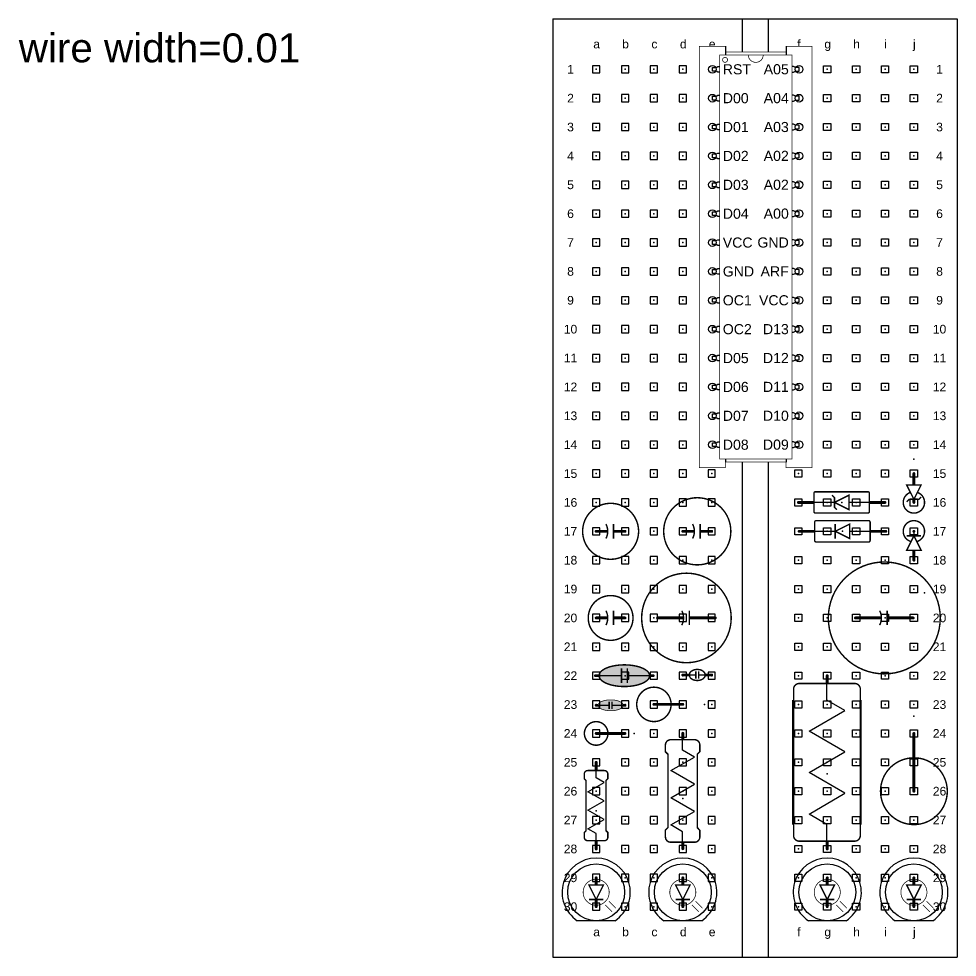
# Model space of a CAD drawing. Header units: inches. Extents: x -2 to 1.25, y -0.18 to 3.08.
import ezdxf
from ezdxf.enums import TextEntityAlignment as Align

# ---------------------------------------------------------------- set-up
doc = ezdxf.new("R2010")
doc.units = ezdxf.units.IN
doc.header["$MEASUREMENT"] = 0
for name, color, linetype in [('21', 251, 'Continuous'), ('23', 178, 'Continuous'), ('51', 251, 'Continuous'), ('breadboard', 7, 'Continuous'), ('tiepoints', 7, 'Continuous')]:
    doc.layers.add(name, color=color, linetype=linetype)
doc.styles.add('Arial', font='arial.ttf')
doc.styles.add('Pins', font='arial.ttf', dxfattribs={"height": 0.05})
doc.styles.get("Standard").update_dxf_attribs({"font": 'arial.ttf'})

# ---------------------------------------------------------------- blocks, each defined once
blk = doc.blocks.new('TiePoint')
at = {"color": 1}
blk.add_lwpolyline([(0.0125, -0.0125), (0.0125, 0.0125), (-0.0125, 0.0125), (-0.0125, -0.0125)], close=True, dxfattribs=at)
at = {"color": 7}
blk.add_point((0, 0), dxfattribs=at)
blk = doc.blocks.new('breadboard (300)')
at = {"layer": 'breadboard', "color": 0}
for p, q in [((-0.15, 3.075), (-0.15, -0.175)), ((-0.15, 3.075), (1.25, 3.075)), ((0.505, 3.075), (0.505, -0.175)), ((0.595, 3.075), (0.595, -0.175)), ((1.25, 3.075), (1.25, -0.175)), ((-0.15, -0.175), (1.25, -0.175))]:
    blk.add_line(p, q, dxfattribs=at)
at = {"layer": 'tiepoints', "color": 0}
for p in [(0, 2.9), (0.1, 2.9), (0.2, 2.9), (0.3, 2.9), (0.4, 2.9), (0, 2.8), (0.1, 2.8), (0.2, 2.8), (0.3, 2.8), (0.4, 2.8), (0, 2.7), (0.1, 2.7), (0.2, 2.7), (0.3, 2.7), (0.4, 2.7), (0, 2.6), (0.1, 2.6), (0.2, 2.6), (0.3, 2.6), (0.4, 2.6), (0, 2.5), (0.1, 2.5), (0.2, 2.5), (0.3, 2.5), (0.4, 2.5), (0, 2.4), (0.1, 2.4), (0.2, 2.4), (0.3, 2.4), (0.4, 2.4), (0, 2.3), (0.1, 2.3), (0.2, 2.3), (0.3, 2.3), (0.4, 2.3), (0, 2.2), (0.1, 2.2), (0.2, 2.2), (0.3, 2.2), (0.4, 2.2), (0, 2.1), (0.1, 2.1), (0.2, 2.1), (0.3, 2.1), (0.4, 2.1), (0, 2), (0.1, 2), (0.2, 2), (0.3, 2), (0.4, 2), (0, 1.9), (0.1, 1.9), (0.2, 1.9), (0.3, 1.9), (0.4, 1.9), (0, 1.8), (0.1, 1.8), (0.2, 1.8), (0.3, 1.8), (0.4, 1.8), (0, 1.7), (0.1, 1.7), (0.2, 1.7), (0.3, 1.7), (0.4, 1.7), (0, 1.6), (0.1, 1.6), (0.2, 1.6), (0.3, 1.6), (0.4, 1.6), (0, 1.5), (0.1, 1.5), (0.2, 1.5), (0.3, 1.5), (0.4, 1.5), (0, 1.4), (0.1, 1.4), (0.2, 1.4), (0.3, 1.4), (0.4, 1.4), (0, 1.3), (0.1, 1.3), (0.2, 1.3), (0.3, 1.3), (0.4, 1.3), (0, 1.2), (0.1, 1.2), (0.2, 1.2), (0.3, 1.2), (0.4, 1.2), (0, 1.1), (0.1, 1.1), (0.2, 1.1), (0.3, 1.1), (0.4, 1.1), (0, 1), (0.1, 1), (0.2, 1), (0.3, 1), (0.4, 1), (0, 0.9), (0.1, 0.9), (0.2, 0.9), (0.3, 0.9), (0.4, 0.9), (0, 0.8), (0.1, 0.8), (0.2, 0.8), (0.3, 0.8), (0.4, 0.8), (0, 0.7), (0.1, 0.7), (0.2, 0.7), (0.3, 0.7), (0.4, 0.7), (0, 0.6), (0.1, 0.6), (0.2, 0.6), (0.3, 0.6), (0.4, 0.6), (0, 0.5), (0.1, 0.5), (0.2, 0.5), (0.3, 0.5), (0.4, 0.5), (0, 0.4), (0.1, 0.4), (0.2, 0.4), (0.3, 0.4), (0.4, 0.4), (0, 0.3), (0.1, 0.3), (0.2, 0.3), (0.3, 0.3), (0.4, 0.3), (0, 0.2), (0.1, 0.2), (0.2, 0.2), (0.3, 0.2), (0.4, 0.2), (0, 0.1), (0.1, 0.1), (0.2, 0.1), (0.3, 0.1), (0.4, 0.1), (0, 0), (0.1, 0), (0.2, 0), (0.3, 0), (0.4, 0)]:
    blk.add_blockref('TiePoint', p, dxfattribs=at)
at = {"layer": 'tiepoints', "color": 0, "xscale": -1}
for p in [(0.7, 2.9), (0.8, 2.9), (0.9, 2.9), (1, 2.9), (1.1, 2.9), (0.7, 2.8), (0.8, 2.8), (0.9, 2.8), (1, 2.8), (1.1, 2.8), (0.7, 2.7), (0.8, 2.7), (0.9, 2.7), (1, 2.7), (1.1, 2.7), (0.7, 2.6), (0.8, 2.6), (0.9, 2.6), (1, 2.6), (1.1, 2.6), (0.7, 2.5), (0.8, 2.5), (0.9, 2.5), (1, 2.5), (1.1, 2.5), (0.7, 2.4), (0.8, 2.4), (0.9, 2.4), (1, 2.4), (1.1, 2.4), (0.7, 2.3), (0.8, 2.3), (0.9, 2.3), (1, 2.3), (1.1, 2.3), (0.7, 2.2), (0.8, 2.2), (0.9, 2.2), (1, 2.2), (1.1, 2.2), (0.7, 2.1), (0.8, 2.1), (0.9, 2.1), (1, 2.1), (1.1, 2.1), (0.7, 2), (0.8, 2), (0.9, 2), (1, 2), (1.1, 2), (0.7, 1.9), (0.8, 1.9), (0.9, 1.9), (1, 1.9), (1.1, 1.9), (0.7, 1.8), (0.8, 1.8), (0.9, 1.8), (1, 1.8), (1.1, 1.8), (0.7, 1.7), (0.8, 1.7), (0.9, 1.7), (1, 1.7), (1.1, 1.7), (0.7, 1.6), (0.8, 1.6), (0.9, 1.6), (1, 1.6), (1.1, 1.6), (0.7, 1.5), (0.8, 1.5), (0.9, 1.5), (1, 1.5), (1.1, 1.5), (0.7, 1.4), (0.8, 1.4), (0.9, 1.4), (1, 1.4), (1.1, 1.4), (0.7, 1.3), (0.8, 1.3), (0.9, 1.3), (1, 1.3), (1.1, 1.3), (0.7, 1.2), (0.8, 1.2), (0.9, 1.2), (1, 1.2), (1.1, 1.2), (0.7, 1.1), (0.8, 1.1), (0.9, 1.1), (1, 1.1), (1.1, 1.1), (0.7, 1), (0.8, 1), (0.9, 1), (1, 1), (1.1, 1), (0.7, 0.9), (0.8, 0.9), (0.9, 0.9), (1, 0.9), (1.1, 0.9), (0.7, 0.8), (0.8, 0.8), (0.9, 0.8), (1, 0.8), (1.1, 0.8), (0.7, 0.7), (0.8, 0.7), (0.9, 0.7), (1, 0.7), (1.1, 0.7), (0.7, 0.6), (0.8, 0.6), (0.9, 0.6), (1, 0.6), (1.1, 0.6), (0.7, 0.5), (0.8, 0.5), (0.9, 0.5), (1, 0.5), (1.1, 0.5), (0.7, 0.4), (0.8, 0.4), (0.9, 0.4), (1, 0.4), (1.1, 0.4), (0.7, 0.3), (0.8, 0.3), (0.9, 0.3), (1, 0.3), (1.1, 0.3), (0.7, 0.2), (0.8, 0.2), (0.9, 0.2), (1, 0.2), (1.1, 0.2), (0.7, 0.1), (0.8, 0.1), (0.9, 0.1), (1, 0.1), (1.1, 0.1), (0.7, 0), (0.8, 0), (0.9, 0), (1, 0), (1.1, 0)]:
    blk.add_blockref('TiePoint', p, dxfattribs=at)
at = {"layer": 'breadboard', "color": 254, "style": 'Pins'}
for s, p in [('a', (0.00156, 2.98744)), ('b', (0.10156, 2.98744)), ('c', (0.20156, 2.98744)), ('d', (0.30156, 2.98744)), ('e', (0.40156, 2.98744)), ('f', (0.70156, 2.98744)), ('g', (0.80156, 2.98744)), ('h', (0.90156, 2.98744)), ('i', (1.00156, 2.98744)), ('j', (1.10156, 2.98744)), ('1', (-0.0888, 2.90005)), ('1', (1.1888, 2.90005)), ('2', (-0.0888, 2.80005)), ('2', (1.1888, 2.80005)), ('3', (-0.0888, 2.70005)), ('3', (1.1888, 2.70005)), ('4', (-0.0888, 2.60005)), ('4', (1.1888, 2.60005)), ('5', (-0.0888, 2.50005)), ('5', (1.1888, 2.50005)), ('6', (-0.0888, 2.40005)), ('6', (1.1888, 2.40005)), ('7', (-0.0888, 2.30005)), ('7', (1.1888, 2.30005)), ('8', (-0.0888, 2.20005)), ('8', (1.1888, 2.20005)), ('9', (-0.0888, 2.10005)), ('9', (1.1888, 2.10005)), ('10', (-0.0888, 2.00005)), ('10', (1.1888, 2.00005)), ('11', (-0.0888, 1.90005)), ('11', (1.1888, 1.90005)), ('12', (-0.0888, 1.80005)), ('12', (1.1888, 1.80005)), ('13', (-0.0888, 1.70005)), ('13', (1.1888, 1.70005)), ('14', (-0.0888, 1.60005)), ('14', (1.1888, 1.60005)), ('15', (-0.0888, 1.50005)), ('15', (1.1888, 1.50005)), ('16', (-0.0888, 1.40005)), ('16', (1.1888, 1.40005)), ('17', (-0.0888, 1.30005)), ('17', (1.1888, 1.30005)), ('18', (-0.0888, 1.20005)), ('18', (1.1888, 1.20005)), ('19', (-0.0888, 1.10005)), ('19', (1.1888, 1.10005)), ('20', (-0.0888, 1.00005)), ('20', (1.1888, 1.00005)), ('21', (-0.0888, 0.90005)), ('21', (1.1888, 0.90005)), ('22', (-0.0888, 0.80005)), ('22', (1.1888, 0.80005)), ('23', (-0.0888, 0.70005)), ('23', (1.1888, 0.70005)), ('24', (-0.0888, 0.60005)), ('24', (1.1888, 0.60005)), ('25', (-0.0888, 0.50005)), ('25', (1.1888, 0.50005)), ('26', (-0.0888, 0.40005)), ('26', (1.1888, 0.40005)), ('27', (-0.0888, 0.30005)), ('27', (1.1888, 0.30005)), ('28', (-0.0888, 0.20005)), ('28', (1.1888, 0.20005)), ('29', (-0.0888, 0.10005)), ('29', (1.1888, 0.10005)), ('30', (-0.0888, 0.00005)), ('30', (1.1888, 0.00005)), ('a', (0.00156, -0.08744)), ('b', (0.10156, -0.08744)), ('c', (0.20156, -0.08744)), ('d', (0.30156, -0.08744)), ('e', (0.40156, -0.08744)), ('f', (0.70156, -0.08744)), ('g', (0.80156, -0.08744)), ('h', (0.90156, -0.08744)), ('i', (1.00156, -0.08744)), ('j', (1.10156, -0.08744))]:
    blk.add_text(s, height=0.03, dxfattribs=at).set_placement(p, align=Align.MIDDLE_CENTER)
blk = doc.blocks.new('LED_Blue')
at = {"color": 5}
blk.add_line((-0.0484, -0.0653), (-0.0484, 0.0653), dxfattribs=at)
at = {"const_width": 0.0025}
for points in [[(0.0049, 0, -1), (0.0951, 0)], [(0.0049, 0, 1), (0.0951, 0)]]:
    blk.add_lwpolyline(points, format="xyb", dxfattribs=at)
at = {"const_width": 0.005}
for points in [[(-0.0025, 0, 1), (0.0025, 0, 1)], [(0.0975, 0, 1), (0.1025, 0, 1)]]:
    blk.add_lwpolyline(points, format="xyb", close=True, dxfattribs=at)
for points in [[(0.0063, -0.0312, 0.0025, 0.0025, 0), (-0.0125, -0.05, 0.0075, 0, 0), (-0.0187, -0.0562, 0.0025, 0.0025, 0)], [(0.0187, -0.0438, 0.0025, 0.0025, 0), (0, -0.0625, 0.0075, 0, 0), (-0.0062, -0.0687, 0.0025, 0.0025, 0)]]:
    blk.add_lwpolyline(points, format="xyseb")
at = {"color": 5}
blk.add_circle((0.05, 0), 0.0984, dxfattribs=at)
blk.add_arc((0.05, 0), 0.1181, 213.5573, 146.4427, dxfattribs=at)
at = {"layer": '21'}
for points, const_width in [([(0, 0), (0.025, 0)], 0.01), ([(0.025, 0.025), (0.025, -0.025)], 0.005), ([(0.075, 0), (0.1, 0)], 0.01)]:
    blk.add_lwpolyline(points, dxfattribs=dict(at, const_width=const_width))
at = {"layer": '21', "const_width": 0.005}
blk.add_lwpolyline([(0.025, 0), (0.075, 0.025), (0.075, -0.025)], close=True, dxfattribs=at)
blk = doc.blocks.new('LED_Clear')
at = {"color": 7}
blk.add_line((-0.0484, -0.0653), (-0.0484, 0.0653), dxfattribs=at)
at = {"const_width": 0.0025}
for points in [[(0.0049, 0, -1), (0.0951, 0)], [(0.0049, 0, 1), (0.0951, 0)]]:
    blk.add_lwpolyline(points, format="xyb", dxfattribs=at)
at = {"const_width": 0.005}
for points in [[(-0.0025, 0, 1), (0.0025, 0, 1)], [(0.0975, 0, 1), (0.1025, 0, 1)]]:
    blk.add_lwpolyline(points, format="xyb", close=True, dxfattribs=at)
for points in [[(0.0063, -0.0312, 0.0025, 0.0025, 0), (-0.0125, -0.05, 0.0075, 0, 0), (-0.0187, -0.0562, 0.0025, 0.0025, 0)], [(0.0187, -0.0438, 0.0025, 0.0025, 0), (0, -0.0625, 0.0075, 0, 0), (-0.0062, -0.0687, 0.0025, 0.0025, 0)]]:
    blk.add_lwpolyline(points, format="xyseb")
at = {"color": 7}
blk.add_circle((0.05, 0), 0.0984, dxfattribs=at)
blk.add_arc((0.05, 0), 0.1181, 213.5573, 146.4427, dxfattribs=at)
at = {"layer": '21'}
for points, const_width in [([(0, 0), (0.025, 0)], 0.01), ([(0.025, 0.025), (0.025, -0.025)], 0.005), ([(0.075, 0), (0.1, 0)], 0.01)]:
    blk.add_lwpolyline(points, dxfattribs=dict(at, const_width=const_width))
at = {"layer": '21', "const_width": 0.005}
blk.add_lwpolyline([(0.025, 0), (0.075, 0.025), (0.075, -0.025)], close=True, dxfattribs=at)
blk = doc.blocks.new('LED_Green')
at = {"color": 94}
blk.add_line((-0.0484, -0.0653), (-0.0484, 0.0653), dxfattribs=at)
at = {"const_width": 0.0025}
for points in [[(0.0049, 0, -1), (0.0951, 0)], [(0.0049, 0, 1), (0.0951, 0)]]:
    blk.add_lwpolyline(points, format="xyb", dxfattribs=at)
at = {"const_width": 0.005}
for points in [[(-0.0025, 0, 1), (0.0025, 0, 1)], [(0.0975, 0, 1), (0.1025, 0, 1)]]:
    blk.add_lwpolyline(points, format="xyb", close=True, dxfattribs=at)
for points in [[(0.0063, -0.0312, 0.0025, 0.0025, 0), (-0.0125, -0.05, 0.0075, 0, 0), (-0.0187, -0.0562, 0.0025, 0.0025, 0)], [(0.0187, -0.0438, 0.0025, 0.0025, 0), (0, -0.0625, 0.0075, 0, 0), (-0.0062, -0.0687, 0.0025, 0.0025, 0)]]:
    blk.add_lwpolyline(points, format="xyseb")
at = {"color": 94}
blk.add_circle((0.05, 0), 0.0984, dxfattribs=at)
blk.add_arc((0.05, 0), 0.1181, 213.5573, 146.4427, dxfattribs=at)
at = {"layer": '21'}
for points, const_width in [([(0, 0), (0.025, 0)], 0.01), ([(0.025, 0.025), (0.025, -0.025)], 0.005), ([(0.075, 0), (0.1, 0)], 0.01)]:
    blk.add_lwpolyline(points, dxfattribs=dict(at, const_width=const_width))
at = {"layer": '21', "const_width": 0.005}
blk.add_lwpolyline([(0.025, 0), (0.075, 0.025), (0.075, -0.025)], close=True, dxfattribs=at)
blk = doc.blocks.new('LED_Red')
at = {"color": 1}
blk.add_line((-0.0484, -0.0653), (-0.0484, 0.0653), dxfattribs=at)
at = {"const_width": 0.0025}
for points in [[(0.0049, 0, -1), (0.0951, 0)], [(0.0049, 0, 1), (0.0951, 0)]]:
    blk.add_lwpolyline(points, format="xyb", dxfattribs=at)
at = {"const_width": 0.005}
for points in [[(-0.0025, 0, 1), (0.0025, 0, 1)], [(0.0975, 0, 1), (0.1025, 0, 1)]]:
    blk.add_lwpolyline(points, format="xyb", close=True, dxfattribs=at)
for points in [[(0.0063, -0.0312, 0.0025, 0.0025, 0), (-0.0125, -0.05, 0.0075, 0, 0), (-0.0187, -0.0562, 0.0025, 0.0025, 0)], [(0.0187, -0.0438, 0.0025, 0.0025, 0), (0, -0.0625, 0.0075, 0, 0), (-0.0062, -0.0687, 0.0025, 0.0025, 0)]]:
    blk.add_lwpolyline(points, format="xyseb")
at = {"color": 1}
blk.add_circle((0.05, 0), 0.0984, dxfattribs=at)
blk.add_arc((0.05, 0), 0.1181, 213.5573, 146.4427, dxfattribs=at)
at = {"layer": '21'}
for points, const_width in [([(0, 0), (0.025, 0)], 0.01), ([(0.025, 0.025), (0.025, -0.025)], 0.005), ([(0.075, 0), (0.1, 0)], 0.01)]:
    blk.add_lwpolyline(points, dxfattribs=dict(at, const_width=const_width))
at = {"layer": '21', "const_width": 0.005}
blk.add_lwpolyline([(0.025, 0), (0.075, 0.025), (0.075, -0.025)], close=True, dxfattribs=at)
blk = doc.blocks.new('resistor_0.25W')
at = {"linetype": 'ByBlock', "const_width": 0.005}
for points in [[(-0.0025, 0, 1), (0.0025, 0, 1)], [(0.2975, 0, 1), (0.3025, 0, 1)]]:
    blk.add_lwpolyline(points, format="xyb", close=True, dxfattribs=at)
at = {"linetype": 'ByBlock'}
blk.add_lwpolyline([(0.026, 0.0005), (0.0533, 0.0005), (0.0694, 0.0284), (0.1017, -0.0275), (0.1339, 0.0284), (0.1661, -0.0275), (0.1983, 0.0284), (0.2306, -0.0275), (0.2467, 0.0005), (0.274, 0.0005)], dxfattribs=at)
at = {"layer": '21', "const_width": 0.005}
blk.add_lwpolyline([(0.0285, 0.0005), (0.0285, -0.028, 0.414214), (0.0409, -0.0404), (0.057, -0.0404), (0.0632, -0.0342), (0.2368, -0.0342), (0.243, -0.0404), (0.2591, -0.0404, 0.414214), (0.2715, -0.028), (0.2715, 0.0005), (0.2715, 0.0289, 0.414214), (0.2591, 0.0413), (0.243, 0.0413), (0.2368, 0.0351), (0.0632, 0.0351), (0.057, 0.0413), (0.0409, 0.0413, 0.414214), (0.0285, 0.0289)], format="xyb", close=True, dxfattribs=at)
at = {"layer": '23'}
blk.add_point((0.1321, 0), dxfattribs=at)
at = {"layer": '51', "const_width": 0.01}
for points in [[(0, 0), (0.026, 0)], [(0.3, 0), (0.274, 0)]]:
    blk.add_lwpolyline(points, dxfattribs=at)
blk = doc.blocks.new('resistor_0.5W')
at = {"linetype": 'ByBlock'}
blk.add_lwpolyline([(0.0196, 0.0007), (0.0596, 0.0007), (0.0831, 0.0414), (0.1302, -0.0401), (0.1772, 0.0414), (0.2243, -0.0401), (0.2713, 0.0414), (0.3184, -0.0401), (0.3419, 0.0007), (0.3818, 0.0007)], dxfattribs=at)
at = {"linetype": 'ByBlock', "const_width": 0.005}
for points in [[(-0.0018, 0, 1), (0.0032, 0, 1)], [(0.3982, 0, 1), (0.4032, 0, 1)]]:
    blk.add_lwpolyline(points, format="xyb", close=True, dxfattribs=at)
at = {"layer": '21', "const_width": 0.005}
blk.add_lwpolyline([(0.0233, 0.0007), (0.0233, -0.0408, 0.414214), (0.0414, -0.0589), (0.0649, -0.0589), (0.074, -0.0499), (0.3275, -0.0499), (0.3366, -0.0589), (0.3601, -0.0589, 0.414214), (0.3782, -0.0408), (0.3782, 0.0007), (0.3782, 0.0421, 0.414214), (0.3601, 0.0602), (0.3366, 0.0602), (0.3275, 0.0512), (0.074, 0.0512), (0.0649, 0.0602), (0.0414, 0.0602, 0.414214), (0.0233, 0.0421)], format="xyb", close=True, dxfattribs=at)
at = {"layer": '23'}
blk.add_point((0.1746, 0), dxfattribs=at)
at = {"layer": '51', "const_width": 0.01}
for points in [[(0.0007, 0), (0.0233, 0)], [(0.4007, 0), (0.3782, 0)]]:
    blk.add_lwpolyline(points, dxfattribs=at)
blk = doc.blocks.new('resistor_2.0W')
at = {"linetype": 'ByBlock'}
for p, q in [((0.0852, 0.1191), (0.5148, 0.1191)), ((0.0852, -0.1171), (0.5148, -0.1171))]:
    blk.add_line(p, q, dxfattribs=at)
at = {"linetype": 'ByBlock', "const_width": 0.005}
for points in [[(0.0269, -0.0946, 0.414214), (0.0469, -0.1146), (0.5531, -0.1146, 0.414214), (0.5731, -0.0946), (0.5731, 0.0966, 0.414214), (0.5531, 0.1166), (0.0469, 0.1166, 0.414214), (0.0269, 0.0966)], [(-0.0025, 0, 1), (0.0025, 0, 1)], [(0.5975, 0, 1), (0.6025, 0, 1)]]:
    blk.add_lwpolyline(points, format="xyb", close=True, dxfattribs=at)
at = {"linetype": 'ByBlock'}
blk.add_lwpolyline([(0.0244, 0.001), (0.0852, 0.001), (0.121, 0.063), (0.1926, -0.061), (0.2642, 0.063), (0.3358, -0.061), (0.4074, 0.063), (0.479, -0.061), (0.5148, 0.001), (0.5756, 0.001)], dxfattribs=at)
at = {"layer": '23'}
blk.add_point((0.2602, 0), dxfattribs=at)
at = {"layer": '51', "const_width": 0.01}
for points in [[(0, 0), (0.0269, 0)], [(0.6, 0), (0.5731, 0)]]:
    blk.add_lwpolyline(points, dxfattribs=at)
blk = doc.blocks.new('resistor_0.25_end')
at = {"linetype": 'ByBlock', "const_width": 0.005}
for points in [[(0, -0.0408, 1), (0, 0.0408, 1)], [(-0.0025, 0, 1), (0.0025, 0, 1)], [(0.0975, 0, 1), (0.1025, 0, 1)]]:
    blk.add_lwpolyline(points, format="xyb", close=True, dxfattribs=at)
at = {"layer": '23'}
blk.add_point((0.1321, 0), dxfattribs=at)
at = {"layer": '51', "const_width": 0.01}
blk.add_lwpolyline([(0.1, 0), (0, 0)], dxfattribs=at)
blk = doc.blocks.new('resistor_0.5W_end')
at = {"linetype": 'ByBlock', "const_width": 0.005}
for points in [[(-0.0001, -0.0589, 1), (-0.0001, 0.0602, 1)], [(-0.0026, 0.0007, 1), (0.0024, 0.0007, 1)], [(0.0974, 0.0007, 1), (0.1024, 0.0007, 1)]]:
    blk.add_lwpolyline(points, format="xyb", close=True, dxfattribs=at)
at = {"layer": '23'}
blk.add_point((0.1746, 0), dxfattribs=at)
at = {"layer": '51', "const_width": 0.01}
blk.add_lwpolyline([(0.0999, 0.0007), (-0.0001, 0.0007)], dxfattribs=at)
blk = doc.blocks.new('resistor_2.0W_end')
at = {"linetype": 'ByBlock', "const_width": 0.005}
for points in [[(0, -0.1156, 1), (0, 0.1156, 1)], [(-0.0025, 0, 1), (0.0025, 0, 1)], [(0.1975, 0, 1), (0.2025, 0, 1)]]:
    blk.add_lwpolyline(points, format="xyb", close=True, dxfattribs=at)
at = {"layer": '23'}
blk.add_point((0.2602, 0), dxfattribs=at)
at = {"layer": '51', "const_width": 0.01}
blk.add_lwpolyline([(0.2, 0), (0, 0)], dxfattribs=at)
blk = doc.blocks.new('Capacitor_Ceramic_Small')
at = {"linetype": 'ByBlock', "const_width": 0.005}
for points in [[(-0.0025, 0, 1), (0.0025, 0, 1)], [(0.0225, 0, 0.075988), (0.023, -0.0031, 0.04449), (0.025, -0.008, 0.078324), (0.0272, -0.0109, 0.061118), (0.0309, -0.0138), (0.0309, -0.0138, 0.035936), (0.0363, -0.0167, 0.057502), (0.04, -0.0179, 0.014904), (0.0468, -0.019, 0.032635), (0.05, -0.0192, 0.032635), (0.0549, -0.0188, 0.030942), (0.06, -0.0179, 0.041434), (0.0645, -0.0163, 0.0375), (0.0691, -0.0138, 0.051829), (0.0722, -0.0114, 0.046097), (0.075, -0.008, 0.076712), (0.0769, -0.0042, 0.075988), (0.0775, 0, 0.075988), (0.0769, 0.0042, 0.076712), (0.075, 0.008, 0.046097), (0.0722, 0.0114, 0.051829), (0.0691, 0.0138, 0.0375), (0.0645, 0.0163, 0.041434), (0.06, 0.0179, 0.030942), (0.0549, 0.0188, 0.032635), (0.05, 0.0192, 0.032635), (0.0468, 0.019, 0.014904), (0.04, 0.0179, 0.057502), (0.0363, 0.0167, 0.035936), (0.0309, 0.0138), (0.0309, 0.0138, 0.061118), (0.0272, 0.0109, 0.078324), (0.025, 0.008, 0.04449), (0.023, 0.0031, 0.075988)], [(0.0975, 0, 1), (0.1025, 0, 1)]]:
    blk.add_lwpolyline(points, format="xyb", close=True, dxfattribs=at)
for points in [[(0.0225, 0), (0.045, 0)], [(0.0779, 0), (0.0554, 0)]]:
    blk.add_lwpolyline(points, dxfattribs=at)
at = {"layer": '21', "const_width": 0.005}
for points in [[(0.045, -0.0125), (0.045, 0.0125)], [(0.055, -0.0125), (0.055, 0.0125)]]:
    blk.add_lwpolyline(points, dxfattribs=at)
at = {"layer": '51', "const_width": 0.01}
for points in [[(0.0225, 0), (0, 0)], [(0.1, 0), (0.0775, 0)]]:
    blk.add_lwpolyline(points, dxfattribs=at)
blk = doc.blocks.new('Capacitor_Ceramic_Medium')
at = {"linetype": 'ByBlock'}
h = blk.add_hatch(color=256, dxfattribs=at)
h.set_gradient(color1=(204, 153, 0), color2=(204, 153, 0))
edge = h.paths.add_edge_path()
edge.add_arc((0.0151, 0), 0.00884, 180, 201.818)
edge.add_arc((0.0159, 0.0003), 0.00971, 201.818, 222.6196)
edge.add_arc((0.0353, 0.0182), 0.0361, 222.6196, 227.7217)
edge.add_arc((0.0192, 0.0005), 0.0121, 227.7217, 236.5255)
edge.add_arc((0.0422, 0.0353), 0.0539, 236.5255, 240.9992)
edge.add_arc((0.0289, 0.0112), 0.0264, 240.9992, 247.3943)
edge.add_arc((0.0513, 0.0652), 0.0848, 247.3943, 250.0798)
edge.add_arc((0.0356, 0.0216), 0.0384, 250.0798, 254.069)
edge.add_arc((0.053, 0.0828), 0.1022, 254.069, 256.041)
edge.add_arc((0.0455, 0.0524), 0.0707, 256.041, 258.4109)
edge.add_arc((0.0438, 0.0441), 0.0623, 258.4109, 260.6629)
edge.add_arc((0.0591, 0.1375), 0.157, 260.6629, 262.0817)
edge.add_arc((0.0478, 0.0561), 0.0748, 262.0817, 266.4221)
edge.add_arc((0.05, 0.0913), 0.11, 266.4221, 270)
edge.add_arc((0.05, 0.0913), 0.11, 270, 273.5779)
edge.add_arc((0.0522, 0.0561), 0.0748, 273.5779, 277.9183)
edge.add_arc((0.0409, 0.1375), 0.157, 277.9183, 279.3371)
edge.add_arc((0.0562, 0.0441), 0.0623, 279.3371, 281.5891)
edge.add_arc((0.0545, 0.0524), 0.0707, 281.5891, 283.959)
edge.add_arc((0.047, 0.0828), 0.1022, 283.959, 285.931)
edge.add_arc((0.0644, 0.0216), 0.0384, 285.931, 289.9202)
edge.add_arc((0.0487, 0.0652), 0.0848, 289.9202, 292.6057)
edge.add_arc((0.0711, 0.0112), 0.0264, 292.6057, 299.0008)
edge.add_arc((0.0578, 0.0353), 0.0539, 299.0008, 303.4745)
edge.add_arc((0.0808, 0.0005), 0.0121, 303.4745, 312.2783)
edge.add_arc((0.0647, 0.0182), 0.0361, 312.2783, 317.3804)
edge.add_arc((0.0841, 0.0003), 0.00971, 317.3804, 338.182)
edge.add_arc((0.0849, 0), 0.00884, 338.182, 360)
edge.add_arc((0.0849, 0), 0.00884, 360, 381.818)
edge.add_arc((0.0841, -0.0003), 0.00971, 21.818, 42.6196)
edge.add_arc((0.0647, -0.0182), 0.0361, 42.6196, 47.7217)
edge.add_arc((0.0808, -0.0005), 0.0121, 47.7217, 56.5255)
edge.add_arc((0.0578, -0.0353), 0.0539, 56.5255, 60.9992)
edge.add_arc((0.0711, -0.0112), 0.0264, 60.9992, 67.3943)
edge.add_arc((0.0487, -0.0652), 0.0848, 67.3943, 70.0798)
edge.add_arc((0.0644, -0.0216), 0.0384, 70.0798, 74.069)
edge.add_arc((0.047, -0.0828), 0.1022, 74.069, 76.041)
edge.add_arc((0.0545, -0.0524), 0.0707, 76.041, 78.4109)
edge.add_arc((0.0562, -0.0441), 0.0623, 78.4109, 80.6629)
edge.add_arc((0.0409, -0.1375), 0.157, 80.6629, 82.0817)
edge.add_arc((0.0522, -0.0561), 0.0748, 82.0817, 86.4221)
edge.add_arc((0.05, -0.0913), 0.11, 86.4221, 90)
edge.add_arc((0.05, -0.0913), 0.11, 90, 93.5779)
edge.add_arc((0.0478, -0.0561), 0.0748, 93.5779, 97.9183)
edge.add_arc((0.0591, -0.1375), 0.157, 97.9183, 99.3371)
edge.add_arc((0.0438, -0.0441), 0.0623, 99.3371, 101.5891)
edge.add_arc((0.0455, -0.0524), 0.0707, 101.5891, 103.959)
edge.add_arc((0.053, -0.0828), 0.1022, 103.959, 105.931)
edge.add_arc((0.0356, -0.0216), 0.0384, 105.931, 109.9202)
edge.add_arc((0.0513, -0.0652), 0.0848, 109.9202, 112.6057)
edge.add_arc((0.0289, -0.0112), 0.0264, 112.6057, 119.0008)
edge.add_arc((0.0422, -0.0353), 0.0539, 119.0008, 123.4745)
edge.add_arc((0.0192, -0.0005), 0.0121, 123.4745, 132.2783)
edge.add_arc((0.0353, -0.0182), 0.0361, 132.2783, 137.3804)
edge.add_arc((0.0159, -0.0003), 0.00971, 137.3804, 158.182)
edge.add_arc((0.0151, 0), 0.00884, 158.182, 180)
for points, const_width in [([(-0.0025, 0, 1), (0.0025, 0, 1)], 0.005), ([(0.0062, 0, 0.095488), (0.0069, -0.0033, 0.091014), (0.0088, -0.0062, 0.022266), (0.011, -0.0085, 0.038433), (0.0125, -0.0097, 0.019523), (0.0161, -0.0118, 0.027911), (0.0187, -0.0131, 0.011718), (0.0225, -0.0146, 0.017408), (0.025, -0.0154, 0.008605), (0.0284, -0.0163, 0.010341), (0.0312, -0.0169, 0.009827), (0.0337, -0.0174, 0.00619), (0.0375, -0.018, 0.018941), (0.0431, -0.0185, 0.015613), (0.05, -0.0187, 0.015613), (0.0569, -0.0185, 0.018941), (0.0625, -0.018, 0.00619), (0.0663, -0.0174, 0.009827), (0.0688, -0.0169, 0.010341), (0.0716, -0.0163, 0.008605), (0.075, -0.0154, 0.017408), (0.0775, -0.0146, 0.011718), (0.0812, -0.0131, 0.027911), (0.0839, -0.0118, 0.019523), (0.0875, -0.0097, 0.038433), (0.089, -0.0085, 0.022266), (0.0912, -0.0062, 0.091014), (0.0931, -0.0033, 0.095488), (0.0938, 0, 0.095488), (0.0931, 0.0033, 0.091014), (0.0912, 0.0062, 0.022266), (0.089, 0.0085, 0.038433), (0.0875, 0.0097, 0.019523), (0.0839, 0.0118, 0.027911), (0.0812, 0.0131, 0.011718), (0.0775, 0.0146, 0.017408), (0.075, 0.0154, 0.008605), (0.0716, 0.0163, 0.010341), (0.0688, 0.0169, 0.009827), (0.0663, 0.0174, 0.00619), (0.0625, 0.018, 0.018941), (0.0569, 0.0185, 0.015613), (0.05, 0.0187, 0.015613), (0.0431, 0.0185, 0.018941), (0.0375, 0.018, 0.00619), (0.0337, 0.0174, 0.009827), (0.0312, 0.0169, 0.010341), (0.0284, 0.0163, 0.008605), (0.025, 0.0154, 0.017408), (0.0225, 0.0146, 0.011718), (0.0187, 0.0131, 0.027911), (0.0161, 0.0118, 0.019523), (0.0125, 0.0097, 0.038433), (0.011, 0.0085, 0.022266), (0.0088, 0.0062, 0.091014), (0.0069, 0.0033, 0.095488)], 0.0025), ([(0.0975, 0, 1), (0.1025, 0, 1)], 0.005)]:
    blk.add_lwpolyline(points, format="xyb", close=True, dxfattribs=dict(at, const_width=const_width))
for points in [[(0.0062, 0, 0.005, 0.005, 0), (0.045, 0, 0.005, 0.005, 0)], [(0.055, 0, 0.005, 0.005, 0), (0.0938, 0, 0.005, 0.005, 0)]]:
    blk.add_lwpolyline(points, format="xyseb", dxfattribs=at)
at = {"layer": '21', "const_width": 0.005}
for points in [[(0.045, -0.0125), (0.045, 0.0125)], [(0.055, -0.0125), (0.055, 0.0125)]]:
    blk.add_lwpolyline(points, dxfattribs=at)
at = {"layer": '51', "const_width": 0.01}
for points in [[(0.0062, 0), (0, 0)], [(0.1, 0), (0.0938, 0)]]:
    blk.add_lwpolyline(points, dxfattribs=at)
blk = doc.blocks.new('Capacitor_Ceramic_Large')
at = {"linetype": 'ByBlock'}
h = blk.add_hatch(color=256, dxfattribs=at)
h.set_gradient(color1=(204, 153, 0), color2=(204, 153, 0))
edge = h.paths.add_edge_path()
edge.add_arc((0.0302, 0), 0.0177, 180, 201.818)
edge.add_arc((0.0318, 0.0006), 0.0194, 201.818, 222.6196)
edge.add_arc((0.0706, 0.0364), 0.0722, 222.6196, 227.7217)
edge.add_arc((0.0384, 0.0009), 0.0243, 227.7217, 236.5255)
edge.add_arc((0.0845, 0.0706), 0.1078, 236.5255, 240.9992)
edge.add_arc((0.0578, 0.0225), 0.0528, 240.9992, 247.3943)
edge.add_arc((0.1027, 0.1303), 0.1696, 247.3943, 250.0798)
edge.add_arc((0.0711, 0.0432), 0.0769, 250.0798, 254.069)
edge.add_arc((0.1061, 0.1657), 0.2043, 254.069, 256.041)
edge.add_arc((0.0909, 0.1047), 0.1415, 256.041, 258.4109)
edge.add_arc((0.0875, 0.0882), 0.1246, 258.4109, 260.6629)
edge.add_arc((0.1182, 0.275), 0.3139, 260.6629, 262.0817)
edge.add_arc((0.0956, 0.1122), 0.1495, 262.0817, 266.4221)
edge.add_arc((0.1, 0.1825), 0.22, 266.4221, 270)
edge.add_arc((0.1, 0.1825), 0.22, 270, 273.5779)
edge.add_arc((0.1044, 0.1122), 0.1495, 273.5779, 277.9183)
edge.add_arc((0.0818, 0.275), 0.3139, 277.9183, 279.3371)
edge.add_arc((0.1125, 0.0882), 0.1246, 279.3371, 281.5891)
edge.add_arc((0.1091, 0.1047), 0.1415, 281.5891, 283.959)
edge.add_arc((0.0939, 0.1657), 0.2043, 283.959, 285.931)
edge.add_arc((0.1289, 0.0432), 0.0769, 285.931, 289.9202)
edge.add_arc((0.0973, 0.1303), 0.1696, 289.9202, 292.6057)
edge.add_arc((0.1422, 0.0225), 0.0528, 292.6057, 299.0008)
edge.add_arc((0.1155, 0.0706), 0.1078, 299.0008, 303.4745)
edge.add_arc((0.1616, 0.0009), 0.0243, 303.4745, 312.2783)
edge.add_arc((0.1294, 0.0364), 0.0722, 312.2783, 317.3804)
edge.add_arc((0.1682, 0.0006), 0.0194, 317.3804, 338.182)
edge.add_arc((0.1698, 0), 0.0177, 338.182, 360)
edge.add_arc((0.1698, 0), 0.0177, 360, 381.818)
edge.add_arc((0.1682, -0.0006), 0.0194, 21.818, 42.6196)
edge.add_arc((0.1294, -0.0364), 0.0722, 42.6196, 47.7217)
edge.add_arc((0.1616, -0.0009), 0.0243, 47.7217, 56.5255)
edge.add_arc((0.1155, -0.0706), 0.1078, 56.5255, 60.9992)
edge.add_arc((0.1422, -0.0225), 0.0528, 60.9992, 67.3943)
edge.add_arc((0.0973, -0.1303), 0.1696, 67.3943, 70.0798)
edge.add_arc((0.1289, -0.0432), 0.0769, 70.0798, 74.069)
edge.add_arc((0.0939, -0.1657), 0.2043, 74.069, 76.041)
edge.add_arc((0.1091, -0.1047), 0.1415, 76.041, 78.4109)
edge.add_arc((0.1125, -0.0882), 0.1246, 78.4109, 80.6629)
edge.add_arc((0.0818, -0.275), 0.3139, 80.6629, 82.0817)
edge.add_arc((0.1044, -0.1122), 0.1495, 82.0817, 86.4221)
edge.add_arc((0.1, -0.1825), 0.22, 86.4221, 90)
edge.add_arc((0.1, -0.1825), 0.22, 90, 93.5779)
edge.add_arc((0.0956, -0.1122), 0.1495, 93.5779, 97.9183)
edge.add_arc((0.1182, -0.275), 0.3139, 97.9183, 99.3371)
edge.add_arc((0.0875, -0.0882), 0.1246, 99.3371, 101.5891)
edge.add_arc((0.0909, -0.1047), 0.1415, 101.5891, 103.959)
edge.add_arc((0.1061, -0.1657), 0.2043, 103.959, 105.931)
edge.add_arc((0.0711, -0.0432), 0.0769, 105.931, 109.9202)
edge.add_arc((0.1027, -0.1303), 0.1696, 109.9202, 112.6057)
edge.add_arc((0.0578, -0.0225), 0.0528, 112.6057, 119.0008)
edge.add_arc((0.0845, -0.0706), 0.1078, 119.0008, 123.4745)
edge.add_arc((0.0384, -0.0009), 0.0243, 123.4745, 132.2783)
edge.add_arc((0.0706, -0.0364), 0.0722, 132.2783, 137.3804)
edge.add_arc((0.0318, -0.0006), 0.0194, 137.3804, 158.182)
edge.add_arc((0.0302, 0), 0.0177, 158.182, 180)
at = {"linetype": 'ByBlock', "const_width": 0.005}
for points in [[(0.0125, 0, 0.095488), (0.0138, -0.0066, 0.091014), (0.0175, -0.0125, 0.022266), (0.0221, -0.017, 0.038433), (0.025, -0.0193, 0.019523), (0.0322, -0.0237, 0.027911), (0.0375, -0.0262, 0.011718), (0.0449, -0.0291, 0.017408), (0.05, -0.0308, 0.008605), (0.0568, -0.0326, 0.010341), (0.0625, -0.0339, 0.009827), (0.0673, -0.0348, 0.00619), (0.075, -0.0359, 0.018941), (0.0863, -0.0371, 0.015613), (0.1, -0.0375, 0.015613), (0.1137, -0.0371, 0.018941), (0.125, -0.0359, 0.00619), (0.1327, -0.0348, 0.009827), (0.1375, -0.0339, 0.010341), (0.1432, -0.0326, 0.008605), (0.15, -0.0308, 0.017408), (0.1551, -0.0291, 0.011718), (0.1625, -0.0262, 0.027911), (0.1678, -0.0237, 0.019523), (0.175, -0.0193, 0.038433), (0.1779, -0.017, 0.022266), (0.1825, -0.0125, 0.091014), (0.1862, -0.0066, 0.095488), (0.1875, 0, 0.095488), (0.1862, 0.0066, 0.091014), (0.1825, 0.0125, 0.022266), (0.1779, 0.017, 0.038433), (0.175, 0.0193, 0.019523), (0.1678, 0.0237, 0.027911), (0.1625, 0.0262, 0.011718), (0.1551, 0.0291, 0.017408), (0.15, 0.0308, 0.008605), (0.1432, 0.0326, 0.010341), (0.1375, 0.0339, 0.009827), (0.1327, 0.0348, 0.00619), (0.125, 0.0359, 0.018941), (0.1137, 0.0371, 0.015613), (0.1, 0.0375, 0.015613), (0.0863, 0.0371, 0.018941), (0.075, 0.0359, 0.00619), (0.0673, 0.0348, 0.009827), (0.0625, 0.0339, 0.010341), (0.0568, 0.0326, 0.008605), (0.05, 0.0308, 0.017408), (0.0449, 0.0291, 0.011718), (0.0375, 0.0262, 0.027911), (0.0322, 0.0237, 0.019523), (0.025, 0.0193, 0.038433), (0.0221, 0.017, 0.022266), (0.0175, 0.0125, 0.091014), (0.0138, 0.0066, 0.095488)], [(-0.0025, 0, 1), (0.0025, 0, 1)], [(0.1975, 0, 1), (0.2025, 0, 1)]]:
    blk.add_lwpolyline(points, format="xyb", close=True, dxfattribs=at)
at = {"linetype": 'ByBlock'}
for points in [[(0.0125, 0, 0.005, 0.005, 0), (0.09, 0, 0.005, 0.005, 0)], [(0.11, 0, 0.005, 0.005, 0), (0.1875, 0, 0.005, 0.005, 0)]]:
    blk.add_lwpolyline(points, format="xyseb", dxfattribs=at)
at = {"layer": '21', "const_width": 0.005}
for points in [[(0.09, -0.025), (0.09, 0.025)], [(0.11, -0.025), (0.11, 0.025)]]:
    blk.add_lwpolyline(points, dxfattribs=at)
at = {"layer": '51', "const_width": 0.01}
for points in [[(0.0125, 0), (0, 0)], [(0.2, 0), (0.1875, 0)]]:
    blk.add_lwpolyline(points, dxfattribs=at)
blk = doc.blocks.new('Capacitor_Can_10mm')
at = {"linetype": 'ByBlock', "const_width": 0.005}
for points in [[(0.1, -0.1937, 1), (0.1, 0.1938, 1)], [(-0.0025, 0, 1), (0.0025, 0, 1)], [(0.1975, 0, 1), (0.2025, 0, 1)]]:
    blk.add_lwpolyline(points, format="xyb", close=True, dxfattribs=at)
blk.add_lwpolyline([(0.0839, -0.025, 0.243517), (0.0839, 0.025, 0.070938)], format="xyb", dxfattribs=at)
at = {"layer": '21', "const_width": 0.005}
blk.add_lwpolyline([(0.11, -0.025), (0.11, 0.025)], dxfattribs=at)
at = {"layer": '51', "const_width": 0.01}
for points in [[(0.09, 0), (0, 0)], [(0.2, 0), (0.11, 0)]]:
    blk.add_lwpolyline(points, dxfattribs=at)
blk = doc.blocks.new('Capacitor_Can_8mm')
at = {"linetype": 'ByBlock', "const_width": 0.005}
for points in [[(0.1, -0.155, 1), (0.1, 0.155, 1)], [(-0.0025, 0, 1), (0.0025, 0, 1)], [(0.1975, 0, 1), (0.2025, 0, 1)]]:
    blk.add_lwpolyline(points, format="xyb", close=True, dxfattribs=at)
blk.add_lwpolyline([(0.0839, -0.025, 0.243517), (0.0839, 0.025, 0.070938)], format="xyb", dxfattribs=at)
at = {"layer": '21', "const_width": 0.005}
blk.add_lwpolyline([(0.11, -0.025), (0.11, 0.025)], dxfattribs=at)
at = {"layer": '51', "const_width": 0.01}
for points in [[(0.09, 0), (0, 0)], [(0.2, 0), (0.11, 0)]]:
    blk.add_lwpolyline(points, dxfattribs=at)
blk = doc.blocks.new('Capacitor_Can_6mm')
at = {"linetype": 'ByBlock', "const_width": 0.005}
for points in [[(0.05, -0.1162, 1), (0.05, 0.1163, 1)], [(-0.0025, 0, 1), (0.0025, 0, 1)], [(0.0975, 0, 1), (0.1025, 0, 1)]]:
    blk.add_lwpolyline(points, format="xyb", close=True, dxfattribs=at)
blk.add_lwpolyline([(0.0339, -0.025, 0.243517), (0.0339, 0.025, 0.070938)], format="xyb", dxfattribs=at)
at = {"layer": '21', "const_width": 0.005}
blk.add_lwpolyline([(0.06, -0.025), (0.06, 0.025)], dxfattribs=at)
at = {"layer": '51', "const_width": 0.01}
for points in [[(0.04, 0), (0, 0)], [(0.1, 0), (0.06, 0)]]:
    blk.add_lwpolyline(points, dxfattribs=at)
blk = doc.blocks.new('Capacitor_Can_5mm')
at = {"linetype": 'ByBlock', "const_width": 0.005}
for points in [[(0.05, -0.0969, 1), (0.05, 0.0969, 1)], [(-0.0025, 0, 1), (0.0025, 0, 1)], [(0.0975, 0, 1), (0.1025, 0, 1)]]:
    blk.add_lwpolyline(points, format="xyb", close=True, dxfattribs=at)
blk.add_lwpolyline([(0.0339, -0.025, 0.243517), (0.0339, 0.025, 0.070938)], format="xyb", dxfattribs=at)
at = {"layer": '21', "const_width": 0.005}
blk.add_lwpolyline([(0.06, -0.025), (0.06, 0.025)], dxfattribs=at)
at = {"layer": '51', "const_width": 0.01}
for points in [[(0.04, 0), (0, 0)], [(0.1, 0), (0.06, 0)]]:
    blk.add_lwpolyline(points, dxfattribs=at)
blk = doc.blocks.new('Capacitor_Can_4mm')
at = {"linetype": 'ByBlock', "const_width": 0.005}
for points in [[(0.05, -0.0775, 1), (0.05, 0.0775, 1)], [(-0.0025, 0, 1), (0.0025, 0, 1)], [(0.0975, 0, 1), (0.1025, 0, 1)]]:
    blk.add_lwpolyline(points, format="xyb", close=True, dxfattribs=at)
blk.add_lwpolyline([(0.0339, -0.025, 0.243517), (0.0339, 0.025, 0.070938)], format="xyb", dxfattribs=at)
at = {"layer": '21', "const_width": 0.005}
blk.add_lwpolyline([(0.06, -0.025), (0.06, 0.025)], dxfattribs=at)
at = {"layer": '51', "const_width": 0.01}
for points in [[(0.04, 0), (0, 0)], [(0.1, 0), (0.06, 0)]]:
    blk.add_lwpolyline(points, dxfattribs=at)
blk = doc.blocks.new('Diode_Plane_DO-41')
at = {"linetype": 'ByBlock', "const_width": 0.005}
for points in [[(0.054075, -0.03187, 0.41421356), (0.059075, -0.03687), (0.240925, -0.03687, 0.41421356), (0.245925, -0.03187), (0.245925, 0.03187, 0.41421356), (0.240925, 0.03687), (0.059075, 0.03687, 0.41421356), (0.054075, 0.03187)], [(-0.0025, 0, 1), (0.0025, 0, 1)], [(0.2975, 0, 1), (0.3025, 0, 1)]]:
    blk.add_lwpolyline(points, format="xyb", close=True, dxfattribs=at)
at = {"linetype": 'ByBlock'}
for points in [[(0.051575, 0, 0.005, 0.005, 0), (0.125, 0, 0.005, 0.005, 0)], [(0.175, 0, 0.005, 0.005, 0), (0.248425, 0, 0.005, 0.005, 0)]]:
    blk.add_lwpolyline(points, format="xyseb", dxfattribs=at)
at = {"layer": '21'}
for points, const_width in [([(0, 0), (0.051575, 0)], 0.01), ([(0.125, 0.025), (0.125, -0.025)], 0.005), ([(0.248425, 0), (0.3, 0)], 0.01)]:
    blk.add_lwpolyline(points, dxfattribs=dict(at, const_width=const_width))
at = {"layer": '21', "const_width": 0.005}
blk.add_lwpolyline([(0.125, 0), (0.175, 0.025), (0.175, -0.025)], close=True, dxfattribs=at)
at = {"layer": '23'}
blk.add_point((0.15, 0), dxfattribs=at)
blk = doc.blocks.new('Diode_Zener_DO-41')
at = {"linetype": 'ByBlock', "const_width": 0.005}
for points in [[(0.0541, -0.0319, 0.414214), (0.0591, -0.0369), (0.2409, -0.0369, 0.414214), (0.2459, -0.0319), (0.2459, 0.0319, 0.414214), (0.2409, 0.0369), (0.0591, 0.0369, 0.414214), (0.0541, 0.0319)], [(-0.0025, 0, 1), (0.0025, 0, 1)], [(0.2975, 0, 1), (0.3025, 0, 1)]]:
    blk.add_lwpolyline(points, format="xyb", close=True, dxfattribs=at)
at = {"linetype": 'ByBlock'}
for points in [[(0.0516, 0, 0.005, 0.005, 0), (0.125, 0, 0.005, 0.005, 0)], [(0.175, 0, 0.005, 0.005, 0), (0.2484, 0, 0.005, 0.005, 0)]]:
    blk.add_lwpolyline(points, format="xyseb", dxfattribs=at)
at = {"layer": '21'}
for points, const_width in [([(0, 0), (0.0516, 0)], 0.01), ([(0.1167, 0.025), (0.125, 0.0167), (0.125, -0.0167), (0.1333, -0.025)], 0.005), ([(0.2484, 0), (0.3, 0)], 0.01)]:
    blk.add_lwpolyline(points, dxfattribs=dict(at, const_width=const_width))
at = {"layer": '21', "const_width": 0.005}
blk.add_lwpolyline([(0.125, 0), (0.175, 0.025), (0.175, -0.025)], close=True, dxfattribs=at)
at = {"layer": '23'}
blk.add_point((0.15, 0), dxfattribs=at)
blk = doc.blocks.new('Diode_Plane_DO-41_End')
at = {"linetype": 'ByBlock'}
blk.add_lwpolyline([(0.0355, 0.01, 0.005, 0.005, 0.335982), (0, 0.0369, 0.005, 0.005, 1), (0, -0.0369, 0.005, 0.005, 0.335982), (0.0355, -0.01, 0.005, 0.005, 0.236068)], format="xyseb", dxfattribs=at)
at = {"linetype": 'ByBlock', "const_width": 0.005}
for points in [[(-0.0025, 0, 1), (0.0025, 0, 1)], [(0.0975, 0, 1), (0.1025, 0, 1)]]:
    blk.add_lwpolyline(points, format="xyb", close=True, dxfattribs=at)
blk.add_lwpolyline([(0, 0), (0.0155, 0)], dxfattribs=at)
at = {"layer": '21', "const_width": 0.005}
blk.add_lwpolyline([(0.0155, 0), (0.0655, 0.025), (0.0655, -0.025)], close=True, dxfattribs=at)
at = {"layer": '21'}
for points, const_width in [([(0.0155, 0.025), (0.0155, -0.025)], 0.005), ([(0.0655, 0), (0.1, 0)], 0.01)]:
    blk.add_lwpolyline(points, dxfattribs=dict(at, const_width=const_width))
at = {"layer": '23'}
blk.add_point((0.213, 0.0364), dxfattribs=at)
blk = doc.blocks.new('Diode_Zener_DO-41_end')
at = {"linetype": 'ByBlock'}
blk.add_lwpolyline([(0.0348, 0.012, 0.005, 0.005, 0.319738), (0, 0.0369, 0.005, 0.005, 1), (0, -0.0369, 0.005, 0.005, 0.319738), (0.0348, -0.012, 0.005, 0.005, 0.168023)], format="xyseb", dxfattribs=at)
at = {"linetype": 'ByBlock', "const_width": 0.005}
for points in [[(-0.0025, 0, 1), (0.0025, 0, 1)], [(0.0975, 0, 1), (0.1025, 0, 1)]]:
    blk.add_lwpolyline(points, format="xyb", close=True, dxfattribs=at)
at = {"layer": '21'}
for points, const_width in [([(0, 0), (0.0107, 0)], 0.01), ([(0.0024, 0.025), (0.0107, 0.0167), (0.0107, -0.0167), (0.0191, -0.025)], 0.005), ([(0.0607, 0), (0.1, 0)], 0.01)]:
    blk.add_lwpolyline(points, dxfattribs=dict(at, const_width=const_width))
at = {"layer": '21', "const_width": 0.005}
blk.add_lwpolyline([(0.0107, 0), (0.0607, 0.025), (0.0607, -0.025)], close=True, dxfattribs=at)
at = {"layer": '23'}
blk.add_point((0.15, 0), dxfattribs=at)
blk = doc.blocks.new('Dip_Socket_28_pin(300)')
at = {"linetype": 'ByBlock'}
blk.add_wipeout([(1.38, 0.345), (-0.08, 0.345), (-0.08, 0.255), (-0.06, 0.255), (-0.06, 0.045), (-0.08, 0.045), (-0.08, -0.045), (1.38, -0.045), (1.38, 0.045), (1.36, 0.045), (1.36, 0.255), (1.38, 0.255)], dxfattribs=at)
for p, q in [((-0.08, 0.255), (1.36, 0.255)), ((-0.08, 0.045), (1.36, 0.045))]:
    blk.add_line(p, q, dxfattribs=at)
for centre in [(0, 0.3), (0.1, 0.3), (0.2, 0.3), (0.3, 0.3), (0.4, 0.3), (0.5, 0.3), (0.6, 0.3), (0.7, 0.3), (0.8, 0.3), (0.9, 0.3), (1, 0.3), (1.1, 0.3), (1.2, 0.3), (1.3, 0.3), (0, 0), (0.1, 0), (0.2, 0), (0.3, 0), (0.4, 0), (0.5, 0), (0.6, 0), (0.7, 0), (0.8, 0), (0.9, 0), (1, 0), (1.1, 0), (1.2, 0), (1.3, 0)]:
    blk.add_circle(centre, 0.0133, dxfattribs=at)
at = {"layer": '21', "const_width": 0.0025}
blk.add_lwpolyline([(1.38, 0.345), (-0.08, 0.345), (-0.08, 0.255), (-0.06, 0.255), (-0.06, 0.045), (-0.08, 0.045), (-0.08, -0.045), (1.38, -0.045), (1.38, 0.045), (1.36, 0.045), (1.36, 0.255), (1.38, 0.255)], close=True, dxfattribs=at)
blk = doc.blocks.new('Dip_Chip_28_ATMEGA328')
at = {"linetype": 'ByBlock'}
blk.add_wipeout([(-0.05, 0.275), (-0.05, 0.025), (1.35, 0.025), (1.35, 0.275)], dxfattribs=at)
for points in [[(0.01, 0.275), (0.01, 0.2812), (0.0067, 0.2875), (0.0067, 0.3), (-0.0067, 0.3), (-0.0067, 0.2875), (-0.01, 0.2812), (-0.01, 0.275)], [(0.11, 0.275), (0.11, 0.2812), (0.1067, 0.2875), (0.1067, 0.3), (0.0933, 0.3), (0.0933, 0.2875), (0.09, 0.2812), (0.09, 0.275)], [(0.21, 0.275), (0.21, 0.2812), (0.2067, 0.2875), (0.2067, 0.3), (0.1933, 0.3), (0.1933, 0.2875), (0.19, 0.2812), (0.19, 0.275)], [(0.31, 0.275), (0.31, 0.2812), (0.3067, 0.2875), (0.3067, 0.3), (0.2933, 0.3), (0.2933, 0.2875), (0.29, 0.2812), (0.29, 0.275)], [(0.41, 0.275), (0.41, 0.2812), (0.4067, 0.2875), (0.4067, 0.3), (0.3933, 0.3), (0.3933, 0.2875), (0.39, 0.2812), (0.39, 0.275)], [(0.51, 0.275), (0.51, 0.2812), (0.5067, 0.2875), (0.5067, 0.3), (0.4933, 0.3), (0.4933, 0.2875), (0.49, 0.2812), (0.49, 0.275)], [(0.61, 0.275), (0.61, 0.2812), (0.6067, 0.2875), (0.6067, 0.3), (0.5933, 0.3), (0.5933, 0.2875), (0.59, 0.2812), (0.59, 0.275)], [(0.71, 0.275), (0.71, 0.2812), (0.7067, 0.2875), (0.7067, 0.3), (0.6933, 0.3), (0.6933, 0.2875), (0.69, 0.2812), (0.69, 0.275)], [(0.81, 0.275), (0.81, 0.2812), (0.8067, 0.2875), (0.8067, 0.3), (0.7933, 0.3), (0.7933, 0.2875), (0.79, 0.2812), (0.79, 0.275)], [(0.91, 0.275), (0.91, 0.2812), (0.9067, 0.2875), (0.9067, 0.3), (0.8933, 0.3), (0.8933, 0.2875), (0.89, 0.2812), (0.89, 0.275)], [(1.01, 0.275), (1.01, 0.2812), (1.0067, 0.2875), (1.0067, 0.3), (0.9933, 0.3), (0.9933, 0.2875), (0.99, 0.2812), (0.99, 0.275)], [(1.11, 0.275), (1.11, 0.2812), (1.1067, 0.2875), (1.1067, 0.3), (1.0933, 0.3), (1.0933, 0.2875), (1.09, 0.2812), (1.09, 0.275)], [(1.21, 0.275), (1.21, 0.2812), (1.2067, 0.2875), (1.2067, 0.3), (1.1933, 0.3), (1.1933, 0.2875), (1.19, 0.2812), (1.19, 0.275)], [(1.31, 0.275), (1.31, 0.2812), (1.3067, 0.2875), (1.3067, 0.3), (1.2933, 0.3), (1.2933, 0.2875), (1.29, 0.2812), (1.29, 0.275)], [(0.01, 0.025), (0.01, 0.0187), (0.0067, 0.0125), (0.0067, 0), (-0.0067, 0), (-0.0067, 0.0125), (-0.01, 0.0187), (-0.01, 0.025)], [(0.11, 0.025), (0.11, 0.0187), (0.1067, 0.0125), (0.1067, 0), (0.0933, 0), (0.0933, 0.0125), (0.09, 0.0187), (0.09, 0.025)], [(0.21, 0.025), (0.21, 0.0187), (0.2067, 0.0125), (0.2067, 0), (0.1933, 0), (0.1933, 0.0125), (0.19, 0.0187), (0.19, 0.025)], [(0.31, 0.025), (0.31, 0.0187), (0.3067, 0.0125), (0.3067, 0), (0.2933, 0), (0.2933, 0.0125), (0.29, 0.0187), (0.29, 0.025)], [(0.41, 0.025), (0.41, 0.0187), (0.4067, 0.0125), (0.4067, 0), (0.3933, 0), (0.3933, 0.0125), (0.39, 0.0187), (0.39, 0.025)], [(0.51, 0.025), (0.51, 0.0187), (0.5067, 0.0125), (0.5067, 0), (0.4933, 0), (0.4933, 0.0125), (0.49, 0.0187), (0.49, 0.025)], [(0.61, 0.025), (0.61, 0.0187), (0.6067, 0.0125), (0.6067, 0), (0.5933, 0), (0.5933, 0.0125), (0.59, 0.0187), (0.59, 0.025)], [(0.71, 0.025), (0.71, 0.0187), (0.7067, 0.0125), (0.7067, 0), (0.6933, 0), (0.6933, 0.0125), (0.69, 0.0187), (0.69, 0.025)], [(0.81, 0.025), (0.81, 0.0187), (0.8067, 0.0125), (0.8067, 0), (0.7933, 0), (0.7933, 0.0125), (0.79, 0.0187), (0.79, 0.025)], [(0.91, 0.025), (0.91, 0.0187), (0.9067, 0.0125), (0.9067, 0), (0.8933, 0), (0.8933, 0.0125), (0.89, 0.0187), (0.89, 0.025)], [(1.01, 0.025), (1.01, 0.0187), (1.0067, 0.0125), (1.0067, 0), (0.9933, 0), (0.9933, 0.0125), (0.99, 0.0187), (0.99, 0.025)], [(1.11, 0.025), (1.11, 0.0187), (1.1067, 0.0125), (1.1067, 0), (1.0933, 0), (1.0933, 0.0125), (1.09, 0.0187), (1.09, 0.025)], [(1.21, 0.025), (1.21, 0.0187), (1.2067, 0.0125), (1.2067, 0), (1.1933, 0), (1.1933, 0.0125), (1.19, 0.0187), (1.19, 0.025)], [(1.31, 0.025), (1.31, 0.0187), (1.3067, 0.0125), (1.3067, 0), (1.2933, 0), (1.2933, 0.0125), (1.29, 0.0187), (1.29, 0.025)]]:
    blk.add_lwpolyline(points, dxfattribs=at)
at = {"linetype": 'ByBlock', "const_width": 0.0025}
blk.add_lwpolyline([(-0.05, 0.275), (-0.05, 0.025), (1.35, 0.025), (1.35, 0.275)], close=True, dxfattribs=at)
blk.add_lwpolyline([(-0.05, 0.1241, 1), (-0.05, 0.1759)], format="xyb", dxfattribs=at)
blk.add_lwpolyline([(-0.0241, 0.0437, 1), (-0.0412, 0.0437, 1)], format="xyb", close=True, dxfattribs=at)
at = {"linetype": 'ByBlock', "style": 'Arial'}
for s, p in [(' A05', (-0.0002, 0.2644)), ('A04', (0.0998, 0.2644)), ('A03', (0.1998, 0.2644)), ('A02', (0.2998, 0.2644)), ('A02', (0.3998, 0.2644)), ('A00', (0.4998, 0.2644)), ('GND', (0.5998, 0.2644)), ('ARF', (0.6998, 0.2644)), ('VCC', (0.7998, 0.2644)), ('D13', (0.8998, 0.2644)), ('D12', (0.9998, 0.2644)), ('D11', (1.0998, 0.2644)), ('D10', (1.1998, 0.2644)), ('D09', (1.2998, 0.2644))]:
    blk.add_text(s, height=0.035, rotation=90, dxfattribs=at).set_placement(p, align=Align.MIDDLE_RIGHT)
for s, p in [('RST', (0, 0.0358)), ('VCC', (0.6, 0.0358)), ('GND', (0.7, 0.0358)), ('OC1', (0.8, 0.0358)), ('OC2', (0.9, 0.0358)), ('D00', (0.1, 0.0358)), ('D01', (0.2, 0.0358)), ('D02', (0.3, 0.0358)), ('D03', (0.4, 0.0358)), ('D04', (0.5, 0.0358)), ('D05', (1, 0.0358)), ('D06', (1.1, 0.0358)), ('D07', (1.2, 0.0358)), ('D08', (1.3, 0.0358))]:
    blk.add_text(s, height=0.035, rotation=90, dxfattribs=at).set_placement(p, align=Align.MIDDLE_LEFT)

msp = doc.modelspace()

# ---------------------------------------------------------------- linework, layer by layer
at = {"layer": '23'}
msp.add_point((0.1, 0.3), dxfattribs=at)

# ---------------------------------------------------------------- block references
for name, p in [('breadboard (300)', (0, 0)), ('Diode_Zener_DO-41', (0.7, 1.4)), ('Capacitor_Can_5mm', (0, 1.3)), ('Capacitor_Can_6mm', (0.3, 1.3)), ('Diode_Plane_DO-41', (0.7025, 1.3)), ('Capacitor_Can_10mm', (0.8975, 1)), ('Capacitor_Can_8mm', (0.2125, 1)), ('Capacitor_Can_4mm', (0, 1)), ('Capacitor_Ceramic_Large', (-0.0025, 0.8)), ('Capacitor_Ceramic_Small', (0.3, 0.8025)), ('resistor_0.5W_end', (0.2, 0.7)), ('Capacitor_Ceramic_Medium', (0, 0.6975)), ('resistor_0.25_end', (0, 0.6))]:
    msp.add_blockref(name, p)
for name, p, rotation in [('Diode_Zener_DO-41_end', (1.1, 1.4), 90), ('Diode_Plane_DO-41_End', (1.1, 1.3), 270), ('resistor_2.0W', (0.8, 0.2), 90), ('resistor_2.0W_end', (1.1, 0.4), 90), ('resistor_0.5W', (0.3, 0.2), 90), ('resistor_0.25W', (0, 0.2), 90), ('LED_Blue', (0, 0), 90), ('LED_Clear', (0.3, 0), 90), ('LED_Green', (0.8, 0), 90), ('LED_Red', (1.1, 0), 90)]:
    msp.add_blockref(name, p, dxfattribs=dict(rotation=rotation))

# ---------------------------------------------------------------- texts
msp.add_text('wire width=0.01', height=0.1).set_placement((-1.9988, 2.9242))

# ---------------------------------------------------------------- next in the draw order: block references
at = {"rotation": 270}
msp.add_blockref('Dip_Socket_28_pin(300)', (0.4025, 2.9), dxfattribs=at)

# ---------------------------------------------------------------- next in the draw order: block references
msp.add_blockref('Dip_Chip_28_ATMEGA328', (0.4025, 2.9), dxfattribs=at)

doc.saveas('drawing.dxf')
